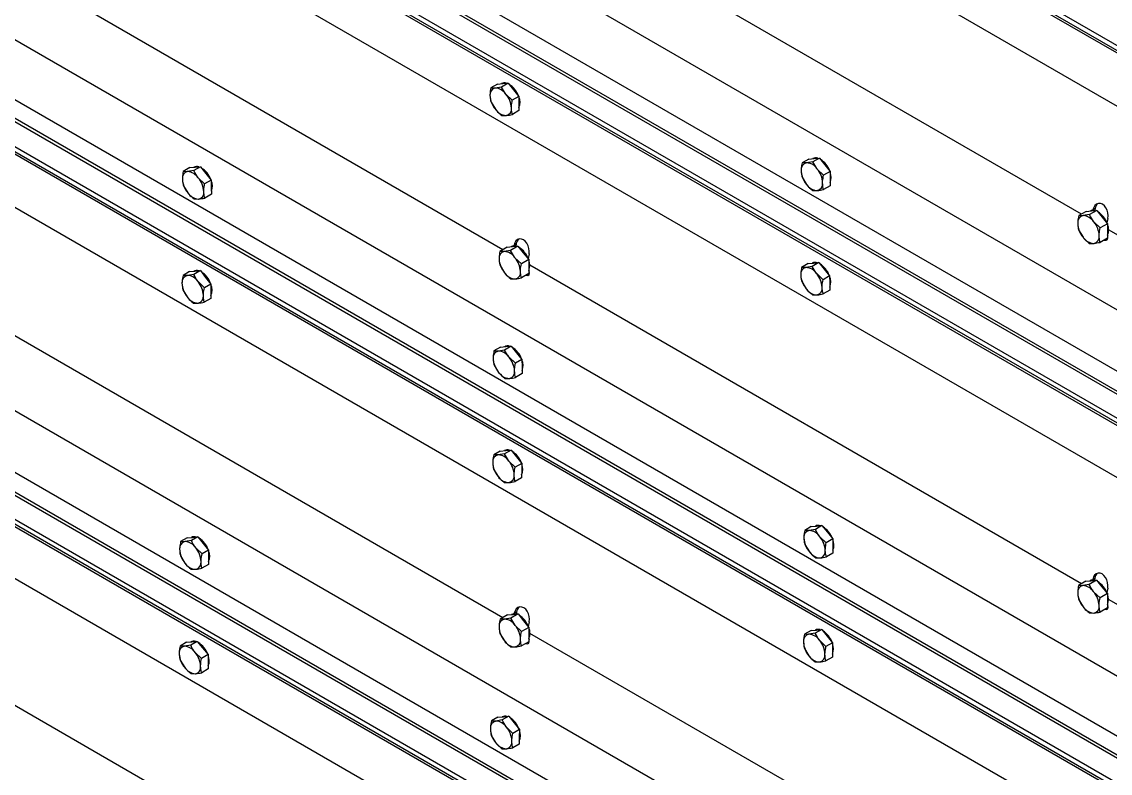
# Model space of a CAD drawing. Header units: millimetres. Extents: x -361 to 14022, y -1822 to 1455.
# Drawn here: x 3991.42 to 4013.87, y 885.72 to 901.22 of the extents above; entities that cross this region are included whole.
import ezdxf

# ---------------------------------------------------------------- set-up
doc = ezdxf.new("R2010")
doc.units = ezdxf.units.MM

msp = doc.modelspace()

# ---------------------------------------------------------------- linework, layer by layer
at = {"color": 7, "linetype": 'Continuous', "lineweight": 25}
for p, q in [((4037.697955, 886.894385), (3975.239249, 922.951028)), ((4037.697955, 886.944881), (3975.283441, 922.976013)), ((4037.697955, 887.047996), (3975.284352, 923.078602)), ((4037.697955, 885.796456), (3975.229543, 921.858703)), ((4037.697955, 881.599208), (3975.19244, 917.682874)), ((4037.697955, 880.332793), (3975.181245, 916.422921)), ((4037.697955, 879.857326), (3975.047014, 916.024944)), ((4037.697955, 879.922532), (3975.091041, 916.064734)), ((4037.697955, 879.211755), (3975.172353, 915.307016)), ((4037.697955, 879.364134), (3975.215331, 915.434585)), ((4037.697955, 879.263475), (3975.216543, 915.333226)), ((4037.697955, 878.139979), (3975.18526, 914.227789)), ((4037.697955, 874.042709), (3975.234603, 910.102034)), ((4037.697955, 872.80646), (3975.249491, 908.85719)), ((4037.697955, 872.354158), (3975.130388, 908.473646)), ((4037.697955, 872.418469), (3975.174702, 908.512375)), ((4037.697955, 871.686312), (3975.239249, 907.742955)), ((4037.697955, 871.736809), (3975.283441, 907.767941)), ((4037.697955, 871.839923), (3975.284352, 907.870529)), ((4037.697955, 870.588384), (3975.229543, 906.65063)), ((4013.270021, 897.249084), (4001.898668, 903.813626)), ((4001.339605, 896.516528), (3989.964946, 903.082979)), ((4037.697955, 866.391136), (3975.19244, 902.474801)), ((4037.697955, 865.12472), (3975.181245, 901.214849)), ((4037.697955, 864.649253), (3975.047014, 900.816871)), ((4037.697955, 864.714459), (3975.091041, 900.856661)), ((4037.697955, 864.003682), (3975.172353, 900.098943)), ((4037.697955, 864.156061), (3975.215331, 900.226512)), ((4037.697955, 864.055403), (3975.216543, 900.125154)), ((4001.228526, 899.931572), (4001.093596, 899.851541)), ((4001.312817, 899.870276), (4001.183472, 899.849204)), ((4001.228526, 899.931572), (4001.338137, 899.940939)), ((4001.313922, 899.939594), (4001.312497, 899.938748)), ((4001.447747, 899.950307), (4001.312817, 899.870276)), ((4001.338137, 899.940939), (4001.447747, 899.950307)), ((4001.447747, 899.950307), (4001.559108, 899.813376)), ((4001.559108, 899.813376), (4001.670468, 899.676445)), ((4001.535537, 899.596414), (4001.404443, 899.72164)), ((4001.670468, 899.676445), (4001.535537, 899.596414)), ((4001.670468, 899.676445), (4001.672218, 899.530147)), ((4001.097095, 899.558946), (4001.188721, 899.41031)), ((4001.673967, 899.383849), (4001.539037, 899.303818)), ((4001.672218, 899.530147), (4001.673967, 899.383849)), ((4001.319815, 899.285084), (4001.409692, 899.282746)), ((4037.697955, 862.931906), (3975.18526, 899.019716)), ((4007.648318, 898.384609), (4007.513382, 898.308319)), ((4007.735669, 898.328829), (4007.60479, 898.307416)), ((4007.648318, 898.384609), (4007.759461, 898.394864)), ((4007.736268, 898.393496), (4007.734636, 898.392573)), ((4007.870605, 898.405119), (4007.735669, 898.328829)), ((4007.759461, 898.394864), (4007.870605, 898.405119)), ((4007.870605, 898.405119), (4007.980432, 898.2673)), ((4007.980432, 898.2673), (4008.09026, 898.129481)), ((3994.885224, 898.208257), (3994.750293, 898.128227)), ((3994.969515, 898.146961), (3994.84017, 898.125889)), ((3994.885224, 898.208257), (3994.994835, 898.217625)), ((3994.97062, 898.216279), (3994.969194, 898.215433)), ((3995.104445, 898.226992), (3994.969515, 898.146961)), ((3994.994835, 898.217625), (3995.104445, 898.226992)), ((3995.104445, 898.226992), (3995.215805, 898.090061)), ((3995.215805, 898.090061), (3995.327166, 897.95313)), ((4007.955324, 898.053191), (4007.825761, 898.179852)), ((4008.09026, 898.129481), (4007.955324, 898.053191)), ((4008.09026, 898.129481), (4008.088944, 897.981408)), ((3994.753793, 897.835631), (3994.845419, 897.686995)), ((3995.192235, 897.873099), (3995.06114, 897.998325)), ((3995.327166, 897.95313), (3995.192235, 897.873099)), ((3995.327166, 897.95313), (3995.328915, 897.806832)), ((3995.328915, 897.806832), (3995.330665, 897.660534)), ((4007.510751, 898.012172), (4007.600843, 897.863195)), ((4008.087629, 897.833334), (4007.952692, 897.757044)), ((4008.088944, 897.981408), (4008.087629, 897.833334)), ((3995.330665, 897.660534), (3995.195734, 897.580503)), ((4007.730406, 897.736534), (4007.821814, 897.735631)), ((3994.976513, 897.561769), (3995.066389, 897.559431)), ((4013.554032, 897.365207), (4013.508282, 897.339341)), ((4013.554032, 897.365207), (4013.545438, 897.324674)), ((4013.36848, 897.304751), (4013.216972, 897.219091)), ((4013.439258, 897.239601), (4013.30838, 897.218188)), ((4013.36848, 897.304751), (4013.479623, 897.315005)), ((4013.590766, 897.32526), (4013.439258, 897.239601)), ((4013.45643, 897.313638), (4013.454797, 897.312715)), ((4013.479623, 897.315005), (4013.590766, 897.32526)), ((4013.505837, 897.327811), (4013.508282, 897.339341)), ((4013.590766, 897.32526), (4013.700594, 897.187442)), ((4013.700594, 897.187442), (4013.810421, 897.049623)), ((4013.817641, 897.160752), (4013.798455, 897.070266)), ((4013.21434, 896.922944), (4013.304433, 896.773967)), ((4013.658913, 896.963964), (4013.52935, 897.090624)), ((4013.810421, 897.049623), (4013.658913, 896.963964)), ((4013.809106, 896.901549), (4013.80779, 896.753476)), ((4013.810421, 897.049623), (4013.809106, 896.901549)), ((4025.202448, 890.360641), (4013.831095, 896.925183)), ((4013.80779, 896.753476), (4013.656282, 896.667817)), ((4013.810111, 896.818693), (4013.814451, 896.801693)), ((4001.431948, 896.571299), (4001.280446, 896.48144)), ((4001.499668, 896.500174), (4001.370323, 896.479102)), ((4001.431948, 896.571299), (4001.541559, 896.580666)), ((4001.651169, 896.590034), (4001.499668, 896.500174)), ((4001.517344, 896.579321), (4001.515919, 896.578475)), ((4001.541559, 896.580666), (4001.651169, 896.590034)), ((4001.568478, 896.594091), (4001.571096, 896.607543)), ((4001.616845, 896.634678), (4001.571096, 896.607543)), ((4001.616845, 896.634678), (4001.608224, 896.590395)), ((4001.651169, 896.590034), (4001.76253, 896.453103)), ((4001.76253, 896.453103), (4001.87389, 896.316172)), ((4013.433995, 896.647307), (4013.525403, 896.646404)), ((4001.722388, 896.226312), (4001.591293, 896.351538)), ((4001.87389, 896.316172), (4001.722388, 896.226312)), ((4001.880456, 896.428954), (4001.862506, 896.336751)), ((4001.87389, 896.316172), (4001.87564, 896.169874)), ((4007.636681, 896.232223), (4007.501751, 896.152192)), ((4007.636681, 896.232223), (4007.746292, 896.24159)), ((4007.722077, 896.240245), (4007.720652, 896.239399)), ((4007.855902, 896.250957), (4007.720972, 896.170926)), ((4007.746292, 896.24159), (4007.855902, 896.250957)), ((4007.855902, 896.250957), (4007.967263, 896.114026)), ((3994.880774, 896.063713), (3994.745838, 895.987423)), ((3994.968125, 896.007933), (3994.837246, 895.98652)), ((3994.880774, 896.063713), (3994.991918, 896.073968)), ((3994.968724, 896.072601), (3994.967092, 896.071678)), ((3995.103061, 896.084223), (3994.968125, 896.007933)), ((3994.991918, 896.073968), (3995.103061, 896.084223)), ((3995.103061, 896.084223), (3995.212888, 895.946405)), ((4001.283946, 896.188844), (4001.375572, 896.040208)), ((4001.877389, 896.023576), (4001.725887, 895.933716)), ((4001.87564, 896.169874), (4001.877389, 896.023576)), ((4001.879903, 896.091023), (4001.884698, 896.0742)), ((4013.272032, 889.628085), (4001.897373, 896.194536)), ((4007.720972, 896.170926), (4007.591627, 896.149854)), ((4007.943692, 895.897065), (4007.812598, 896.022291)), ((4007.967263, 896.114026), (4008.078623, 895.977096)), ((3995.18778, 895.732296), (3995.058217, 895.858957)), ((3995.322716, 895.808586), (3995.18778, 895.732296)), ((3995.212888, 895.946405), (3995.322716, 895.808586)), ((3995.322716, 895.808586), (3995.3214, 895.660512)), ((4001.506666, 895.914982), (4001.596542, 895.912644)), ((4007.50525, 895.859596), (4007.596876, 895.71096)), ((4008.078623, 895.977096), (4007.943692, 895.897065)), ((4008.078623, 895.977096), (4008.080373, 895.830798)), ((4008.080373, 895.830798), (4008.082122, 895.6845)), ((3994.743207, 895.691276), (3994.833299, 895.5423)), ((3995.3214, 895.660512), (3995.320085, 895.512439)), ((4007.727971, 895.585735), (4007.817847, 895.583397)), ((4008.082122, 895.6845), (4007.947192, 895.604469)), ((4001.337594, 888.929455), (3989.966241, 895.493997)), ((3994.962862, 895.415639), (3995.05427, 895.414736)), ((3995.320085, 895.512439), (3995.185149, 895.436149)), ((4001.293379, 894.508908), (4001.158449, 894.428877)), ((4001.37767, 894.447611), (4001.248325, 894.426539)), ((4001.293379, 894.508908), (4001.40299, 894.518275)), ((4001.378775, 894.51693), (4001.37735, 894.516084)), ((4001.5126, 894.527642), (4001.37767, 894.447611)), ((4001.40299, 894.518275), (4001.5126, 894.527642)), ((4001.5126, 894.527642), (4001.623961, 894.390711)), ((4001.60039, 894.17375), (4001.469296, 894.298976)), ((4001.735321, 894.253781), (4001.60039, 894.17375)), ((4001.623961, 894.390711), (4001.735321, 894.253781)), ((4001.735321, 894.253781), (4001.737071, 894.107483)), ((4001.161948, 894.136281), (4001.253574, 893.987645)), ((4001.737071, 894.107483), (4001.73882, 893.961185)), ((4001.384668, 893.86242), (4001.474545, 893.860082)), ((4001.73882, 893.961185), (4001.60389, 893.881154)), ((4001.28893, 892.364364), (4001.153993, 892.288074)), ((4001.37628, 892.308584), (4001.245401, 892.287171)), ((4001.28893, 892.364364), (4001.400073, 892.374619)), ((4001.37688, 892.373252), (4001.375247, 892.372328)), ((4001.511216, 892.384874), (4001.37628, 892.308584)), ((4001.400073, 892.374619), (4001.511216, 892.384874)), ((4001.511216, 892.384874), (4001.621044, 892.247055)), ((4001.621044, 892.247055), (4001.730871, 892.109237)), ((4001.151362, 891.991927), (4001.241454, 891.84295)), ((4001.595935, 892.032947), (4001.466372, 892.159607)), ((4001.730871, 892.109237), (4001.595935, 892.032947)), ((4001.729556, 891.961163), (4001.72824, 891.813089)), ((4001.730871, 892.109237), (4001.729556, 891.961163)), ((4001.72824, 891.813089), (4001.593304, 891.7368)), ((4001.371017, 891.71629), (4001.462425, 891.715387)), ((4007.701534, 890.809559), (4007.566604, 890.729528)), ((4007.785825, 890.748262), (4007.65648, 890.72719)), ((4007.701534, 890.809559), (4007.811145, 890.818926)), ((4007.786931, 890.81758), (4007.785505, 890.816735)), ((4007.920756, 890.828293), (4007.785825, 890.748262)), ((4007.811145, 890.818926), (4007.920756, 890.828293)), ((4007.920756, 890.828293), (4008.032116, 890.691362)), ((4008.032116, 890.691362), (4008.143476, 890.554431)), ((3994.832008, 890.575235), (3994.697072, 890.498945)), ((3994.919358, 890.519455), (3994.78848, 890.498042)), ((3994.832008, 890.575235), (3994.943151, 890.58549)), ((3994.919958, 890.584122), (3994.918325, 890.583199)), ((3995.054294, 890.595745), (3994.919358, 890.519455)), ((3994.943151, 890.58549), (3995.054294, 890.595745)), ((3995.054294, 890.595745), (3995.164122, 890.457926)), ((3995.164122, 890.457926), (3995.273949, 890.320107)), ((4007.570103, 890.436932), (4007.661729, 890.288296)), ((4008.008546, 890.4744), (4007.877451, 890.599626)), ((4008.143476, 890.554431), (4008.008546, 890.4744)), ((4008.143476, 890.554431), (4008.145226, 890.408133)), ((4008.145226, 890.408133), (4008.146975, 890.261835)), ((3994.69444, 890.202798), (3994.784533, 890.053821)), ((3995.139013, 890.243817), (3995.00945, 890.370478)), ((3995.273949, 890.320107), (3995.139013, 890.243817)), ((3995.272634, 890.172034), (3995.271318, 890.02396)), ((3995.273949, 890.320107), (3995.272634, 890.172034)), ((4007.792824, 890.16307), (4007.8827, 890.160732)), ((4008.146975, 890.261835), (4008.012045, 890.181805)), ((3995.271318, 890.02396), (3995.136382, 889.94767)), ((3994.914095, 889.92716), (3995.005503, 889.926257)), ((4013.500905, 889.705647), (4013.503523, 889.7191)), ((4013.549272, 889.746234), (4013.503523, 889.7191)), ((4013.549272, 889.746234), (4013.540651, 889.701951)), ((4013.364375, 889.682856), (4013.212873, 889.592996)), ((4013.432095, 889.61173), (4013.302749, 889.590658)), ((4013.364375, 889.682856), (4013.473986, 889.692223)), ((4013.583596, 889.70159), (4013.432095, 889.61173)), ((4013.449771, 889.690877), (4013.448346, 889.690032)), ((4013.473986, 889.692223), (4013.583596, 889.70159)), ((4013.583596, 889.70159), (4013.694957, 889.564659)), ((4013.694957, 889.564659), (4013.806317, 889.427728)), ((4013.812883, 889.54051), (4013.794933, 889.448307)), ((4013.216373, 889.3004), (4013.307998, 889.151764)), ((4013.654815, 889.337869), (4013.52372, 889.463095)), ((4013.806317, 889.427728), (4013.654815, 889.337869)), ((4013.806317, 889.427728), (4013.808067, 889.28143)), ((4013.808067, 889.28143), (4013.809816, 889.135132)), ((4025.204459, 882.739641), (4013.8298, 889.306092)), ((4001.621605, 889.045578), (4001.575855, 889.019712)), ((4001.621605, 889.045578), (4001.613011, 889.005045)), ((4013.809816, 889.135132), (4013.658314, 889.045273)), ((4013.812329, 889.20258), (4013.817125, 889.185757)), ((4001.436053, 888.985121), (4001.284545, 888.899462)), ((4001.506831, 888.919972), (4001.375953, 888.898559)), ((4001.436053, 888.985121), (4001.547196, 888.995376)), ((4001.658339, 889.005631), (4001.506831, 888.919972)), ((4001.524003, 888.994009), (4001.52237, 888.993086)), ((4001.547196, 888.995376), (4001.658339, 889.005631)), ((4001.57341, 889.008182), (4001.575855, 889.019712)), ((4001.658339, 889.005631), (4001.768167, 888.867813)), ((4001.768167, 888.867813), (4001.877994, 888.729994)), ((4001.885214, 888.841123), (4001.866028, 888.750637)), ((4013.439093, 889.026539), (4013.528969, 889.024201)), ((4001.281913, 888.603315), (4001.372006, 888.454338)), ((4001.726486, 888.644335), (4001.596923, 888.770995)), ((4001.877994, 888.729994), (4001.726486, 888.644335)), ((4001.877994, 888.729994), (4001.876679, 888.58192)), ((4013.270021, 882.041012), (4001.898668, 888.605554)), ((4007.697085, 888.665015), (4007.562149, 888.588725)), ((4007.784435, 888.609235), (4007.653557, 888.587822)), ((4007.697085, 888.665015), (4007.808228, 888.67527)), ((4007.785035, 888.673902), (4007.783402, 888.672979)), ((4007.919371, 888.685525), (4007.784435, 888.609235)), ((4007.808228, 888.67527), (4007.919371, 888.685525)), ((4007.919371, 888.685525), (4008.029199, 888.547706)), ((3994.820371, 888.422849), (3994.68544, 888.342818)), ((3994.820371, 888.422849), (3994.929981, 888.432216)), ((3994.905767, 888.430871), (3994.904341, 888.430025)), ((3995.039592, 888.441583), (3994.904661, 888.361552)), ((3994.929981, 888.432216), (3995.039592, 888.441583)), ((3995.039592, 888.441583), (3995.150952, 888.304652)), ((4001.875363, 888.433847), (4001.723855, 888.348187)), ((4001.876679, 888.58192), (4001.875363, 888.433847)), ((4001.877685, 888.499064), (4001.882024, 888.482063)), ((4008.00409, 888.333597), (4007.874527, 888.460258)), ((4008.139026, 888.409887), (4008.00409, 888.333597)), ((4008.029199, 888.547706), (4008.139026, 888.409887)), ((4008.139026, 888.409887), (4008.137711, 888.261814)), ((3994.904661, 888.361552), (3994.775316, 888.34048)), ((3995.127382, 888.087691), (3994.996287, 888.212916)), ((3995.262313, 888.167721), (3995.127382, 888.087691)), ((3995.150952, 888.304652), (3995.262313, 888.167721)), ((3995.262313, 888.167721), (3995.264062, 888.021423)), ((4001.501568, 888.327678), (4001.592976, 888.326775)), ((4007.559517, 888.292578), (4007.64961, 888.143601)), ((4008.137711, 888.261814), (4008.136395, 888.11374)), ((3994.68894, 888.050222), (3994.780565, 887.901586)), ((3995.264062, 888.021423), (3995.265812, 887.875126)), ((4007.779172, 888.01694), (4007.87058, 888.016037)), ((4008.136395, 888.11374), (4008.001459, 888.03745)), ((4001.339605, 881.308456), (3989.964946, 887.874907)), ((3994.91166, 887.77636), (3995.001536, 887.774023)), ((3995.265812, 887.875126), (3995.130881, 887.795095)), ((4001.240163, 886.875886), (4001.105227, 886.799596)), ((4001.327513, 886.820105), (4001.196635, 886.798693)), ((4001.240163, 886.875886), (4001.351306, 886.88614)), ((4001.328113, 886.884773), (4001.32648, 886.88385)), ((4001.462449, 886.896395), (4001.327513, 886.820105)), ((4001.351306, 886.88614), (4001.462449, 886.896395)), ((4001.462449, 886.896395), (4001.572277, 886.758577)), ((4001.547169, 886.544468), (4001.417606, 886.671129)), ((4001.682105, 886.620758), (4001.547169, 886.544468)), ((4001.572277, 886.758577), (4001.682105, 886.620758)), ((4001.682105, 886.620758), (4001.680789, 886.472684)), ((4001.102595, 886.503448), (4001.192688, 886.354472)), ((4001.680789, 886.472684), (4001.679473, 886.324611)), ((4001.322251, 886.227811), (4001.413659, 886.226908)), ((4001.679473, 886.324611), (4001.544537, 886.248321))]:
    msp.add_line(p, q, dxfattribs=at)
for centre, radius, start, end in [((4001.207524, 899.717336), 0.134043, 100.3370645, 190.2264623), ((4001.164509, 899.561187), 0.288641, 33.7722361, 86.2331404), ((4001.374075, 899.831207), 0.12396, 69.9370339, 119.0296317), ((4001.21292, 899.51748), 0.481209, 20.2238943, 58.0161973), ((4001.558516, 899.722191), 0.483755, 183.3955817, 220.1438852), ((4001.034647, 899.409758), 0.483755, 3.3955817, 40.1438852), ((4001.415851, 899.553125), 0.279172, 337.2142046, 24.156204), ((4001.428654, 899.570763), 0.288641, 213.7722361, 266.2331404), ((4001.385639, 899.414613), 0.134043, 280.3370645, 10.2264623), ((4007.63077, 898.169859), 0.139989, 100.6953232, 188.5331771), ((4007.589106, 898.025078), 0.282774, 33.1850043, 86.8203722), ((4007.795976, 898.281923), 0.126545, 71.510323, 118.153237), ((4007.640305, 897.981909), 0.46942, 19.5554709, 57.5471594), ((3994.864222, 897.994021), 0.134043, 100.3370645, 190.2264623), ((3994.821207, 897.837872), 0.288641, 33.7722361, 86.2331404), ((3995.030773, 898.107892), 0.12396, 69.9370339, 119.0296317), ((3994.869618, 897.794165), 0.481209, 20.2238943, 58.0161973), ((4007.968696, 898.166355), 0.476678, 182.0759805, 219.4930678), ((4007.457908, 897.876692), 0.476678, 2.0759805, 39.4930678), ((4007.828826, 898.00884), 0.283127, 336.3520258, 22.6298248), ((3995.215214, 897.998876), 0.483755, 183.3955817, 220.1438852), ((3994.691345, 897.686443), 0.483755, 3.3955817, 40.1438852), ((3995.072548, 897.82981), 0.279172, 337.2142046, 24.156204), ((4007.837498, 898.01797), 0.282774, 213.1850043, 266.8203722), ((4007.795834, 897.873188), 0.139989, 280.6953232, 8.5331771), ((3995.085352, 897.847448), 0.288641, 213.7722361, 266.2331404), ((3995.042337, 897.691298), 0.134043, 280.3370645, 10.2264623), ((4013.33436, 897.080632), 0.139989, 100.6953232, 188.5331771), ((4013.292695, 896.93585), 0.282774, 33.1850043, 86.8203722), ((4013.516137, 897.202065), 0.126545, 71.510323, 118.153237), ((4013.360467, 896.90205), 0.46942, 19.5554709, 57.5471594), ((4013.672285, 897.077127), 0.476678, 182.0759805, 219.4930678), ((4013.161498, 896.787465), 0.476678, 2.0759805, 39.4930678), ((4013.546253, 896.928556), 0.285816, 337.3946058, 22.4977682), ((4013.541088, 896.928742), 0.282774, 213.1850043, 266.8203722), ((4013.499423, 896.78396), 0.139989, 280.6953232, 8.5331771), ((4001.394375, 896.347235), 0.134043, 100.3370645, 190.2264623), ((4001.35136, 896.191085), 0.288641, 33.7722361, 86.2331404), ((4001.577498, 896.470934), 0.12396, 69.9370339, 119.0296317), ((4001.416343, 896.157207), 0.481209, 20.2238943, 58.0161973), ((4001.745367, 896.352089), 0.483755, 183.3955817, 220.1438852), ((4001.221498, 896.039657), 0.483755, 3.3955817, 40.1438852), ((4001.619273, 896.192852), 0.279172, 337.2142046, 24.156204), ((4007.782231, 896.131858), 0.12396, 69.9370339, 119.0296317), ((4007.621076, 895.818131), 0.481209, 20.2238943, 58.0161973), ((3995.028432, 895.961028), 0.126545, 71.510323, 118.153237), ((3994.872761, 895.661013), 0.46942, 19.5554709, 57.5471594), ((4001.615505, 896.200661), 0.288641, 213.7722361, 266.2331404), ((4001.57249, 896.044511), 0.134043, 280.3370645, 10.2264623), ((4007.615679, 896.017987), 0.134043, 100.3370645, 190.2264623), ((4007.572664, 895.861837), 0.288641, 33.7722361, 86.2331404), ((4007.442802, 895.710409), 0.483755, 3.3955817, 40.1438852), ((3994.863226, 895.848964), 0.139989, 100.6953232, 188.5331771), ((3995.201152, 895.84546), 0.476678, 182.0759805, 219.4930678), ((3994.821562, 895.704182), 0.282774, 33.1850043, 86.8203722), ((3994.690364, 895.555797), 0.476678, 2.0759805, 39.4930678), ((3995.061283, 895.687945), 0.283127, 336.3520258, 22.6298248), ((4007.966672, 896.022842), 0.483755, 183.3955817, 220.1438852), ((4007.824006, 895.853775), 0.279172, 337.2142046, 24.156204), ((3995.02829, 895.552293), 0.139989, 280.6953232, 8.5331771), ((4007.836809, 895.871414), 0.288641, 213.7722361, 266.2331404), ((4007.793794, 895.715264), 0.134043, 280.3370645, 10.2264623), ((3995.069955, 895.697074), 0.282774, 213.1850043, 266.8203722), ((4001.272377, 894.294672), 0.134043, 100.3370645, 190.2264623), ((4001.229362, 894.138522), 0.288641, 33.7722361, 86.2331404), ((4001.438929, 894.408543), 0.12396, 69.9370339, 119.0296317), ((4001.277774, 894.094816), 0.481209, 20.2238943, 58.0161973), ((4001.62337, 894.299527), 0.483755, 183.3955817, 220.1438852), ((4001.0995, 893.987094), 0.483755, 3.3955817, 40.1438852), ((4001.480704, 894.13046), 0.279172, 337.2142046, 24.156204), ((4001.493507, 894.148099), 0.288641, 213.7722361, 266.2331404), ((4001.450492, 893.991949), 0.134043, 280.3370645, 10.2264623), ((4001.271381, 892.149615), 0.139989, 100.6953232, 188.5331771), ((4001.229717, 892.004833), 0.282774, 33.1850043, 86.8203722), ((4001.436587, 892.261678), 0.126545, 71.510323, 118.153237), ((4001.280917, 891.961664), 0.46942, 19.5554709, 57.5471594), ((4001.609307, 892.14611), 0.476678, 182.0759805, 219.4930678), ((4001.098519, 891.856448), 0.476678, 2.0759805, 39.4930678), ((4001.469438, 891.988596), 0.283127, 336.3520258, 22.6298248), ((4001.47811, 891.997725), 0.282774, 213.1850043, 266.8203722), ((4001.436445, 891.852943), 0.139989, 280.6953232, 8.5331771), ((4007.680532, 890.595323), 0.134043, 100.3370645, 190.2264623), ((4007.637517, 890.439173), 0.288641, 33.7722361, 86.2331404), ((4007.847084, 890.709194), 0.12396, 69.9370339, 119.0296317), ((4007.685929, 890.395467), 0.481209, 20.2238943, 58.0161973), ((3994.81446, 890.360485), 0.139989, 100.6953232, 188.5331771), ((3994.772795, 890.215704), 0.282774, 33.1850043, 86.8203722), ((3994.979666, 890.472549), 0.126545, 71.510323, 118.153237), ((3994.823995, 890.172535), 0.46942, 19.5554709, 57.5471594), ((4008.031525, 890.600178), 0.483755, 183.3955817, 220.1438852), ((4007.507655, 890.287745), 0.483755, 3.3955817, 40.1438852), ((4007.888859, 890.431111), 0.279172, 337.2142046, 24.156204), ((3995.152386, 890.356981), 0.476678, 182.0759805, 219.4930678), ((3994.641598, 890.067318), 0.476678, 2.0759805, 39.4930678), ((3995.012516, 890.199466), 0.283127, 336.3520258, 22.6298248), ((4007.901663, 890.448749), 0.288641, 213.7722361, 266.2331404), ((4007.858647, 890.2926), 0.134043, 280.3370645, 10.2264623), ((3995.021188, 890.208596), 0.282774, 213.1850043, 266.8203722), ((3994.979523, 890.063814), 0.139989, 280.6953232, 8.5331771), ((4013.326802, 889.458791), 0.134043, 100.3370645, 190.2264623), ((4013.283787, 889.302641), 0.288641, 33.7722361, 86.2331404), ((4013.509925, 889.582491), 0.12396, 69.9370339, 119.0296317), ((4013.34877, 889.268764), 0.481209, 20.2238943, 58.0161973), ((4013.677794, 889.463646), 0.483755, 183.3955817, 220.1438852), ((4013.153925, 889.151213), 0.483755, 3.3955817, 40.1438852), ((4013.5517, 889.304408), 0.279172, 337.2142046, 24.156204), ((4013.547932, 889.312218), 0.288641, 213.7722361, 266.2331404), ((4013.504917, 889.156068), 0.134043, 280.3370645, 10.2264623), ((4001.401933, 888.761002), 0.139989, 100.6953232, 188.5331771), ((4001.360268, 888.616221), 0.282774, 33.1850043, 86.8203722), ((4001.58371, 888.882436), 0.126545, 71.510323, 118.153237), ((4001.42804, 888.582421), 0.46942, 19.5554709, 57.5471594), ((4001.739859, 888.757498), 0.476678, 182.0759805, 219.4930678), ((4001.229071, 888.467835), 0.476678, 2.0759805, 39.4930678), ((4001.613826, 888.608927), 0.285816, 337.3946058, 22.4977682), ((4007.844742, 888.562329), 0.126545, 71.510323, 118.153237), ((4007.689072, 888.262315), 0.46942, 19.5554709, 57.5471594), ((3994.96592, 888.322484), 0.12396, 69.9370339, 119.0296317), ((3994.804765, 888.008757), 0.481209, 20.2238943, 58.0161973), ((4001.608661, 888.609113), 0.282774, 213.1850043, 266.8203722), ((4001.566996, 888.464331), 0.139989, 280.6953232, 8.5331771), ((4007.679537, 888.450265), 0.139989, 100.6953232, 188.5331771), ((4008.017462, 888.446761), 0.476678, 182.0759805, 219.4930678), ((4007.637872, 888.305484), 0.282774, 33.1850043, 86.8203722), ((4007.506675, 888.157098), 0.476678, 2.0759805, 39.4930678), ((4007.877593, 888.289246), 0.283127, 336.3520258, 22.6298248), ((3994.799369, 888.208613), 0.134043, 100.3370645, 190.2264623), ((3995.150361, 888.213468), 0.483755, 183.3955817, 220.1438852), ((3994.756354, 888.052463), 0.288641, 33.7722361, 86.2331404), ((3994.626492, 887.901035), 0.483755, 3.3955817, 40.1438852), ((3995.007695, 888.044401), 0.279172, 337.2142046, 24.156204), ((4007.886265, 888.298376), 0.282774, 213.1850043, 266.8203722), ((4007.8446, 888.153594), 0.139989, 280.6953232, 8.5331771), ((3994.977484, 887.90589), 0.134043, 280.3370645, 10.2264623), ((3995.020499, 888.06204), 0.288641, 213.7722361, 266.2331404), ((4001.222615, 886.661136), 0.139989, 100.6953232, 188.5331771), ((4001.18095, 886.516354), 0.282774, 33.1850043, 86.8203722), ((4001.387821, 886.7732), 0.126545, 71.510323, 118.153237), ((4001.23215, 886.473185), 0.46942, 19.5554709, 57.5471594), ((4001.560541, 886.657632), 0.476678, 182.0759805, 219.4930678), ((4001.049753, 886.367969), 0.476678, 2.0759805, 39.4930678), ((4001.420671, 886.500117), 0.283127, 336.3520258, 22.6298248), ((4001.429343, 886.509246), 0.282774, 213.1850043, 266.8203722), ((4001.387679, 886.364465), 0.139989, 280.6953232, 8.5331771)]:
    msp.add_arc(centre, radius, start, end, dxfattribs=at)
for centre, major_axis, ratio, start_param, end_param in [((4013.662962, 897.250046), (-0.045582, 0.219415), 0.701630723, 4.153173117, 7.294765771), ((4013.708712, 897.275913), (-0.045582, 0.219415), 0.701630723, 0.384759566, 1.011580464), ((4001.725776, 896.518248), (-0.051828, 0.217876), 0.692818262, 4.132742217, 7.274334871), ((4001.771525, 896.545383), (-0.051828, 0.217876), 0.692818262, 0.380647994, 0.991149564), ((4013.659771, 896.890987), (-0.143133, 0.16959), 0.418043607, 2.568485088, 3.853595792), ((4013.705522, 896.916853), (-0.143133, 0.16959), 0.418043607, 2.568485088, 2.779931583), ((4001.730019, 896.163495), (-0.146068, 0.166997), 0.401133331, 2.602360174, 3.846083137), ((4001.775767, 896.190629), (-0.146068, 0.166997), 0.401133331, 2.602360174, 2.768292799), ((4013.658203, 889.629805), (-0.051828, 0.217876), 0.692818262, 4.132742217, 7.274334871), ((4013.703952, 889.65694), (-0.051828, 0.217876), 0.692818262, 0.380647993, 0.991149564), ((4001.730535, 888.930417), (-0.045582, 0.219415), 0.701630723, 4.153173117, 7.294765771), ((4001.776285, 888.956284), (-0.045582, 0.219415), 0.701630723, 0.384759566, 1.011580464), ((4013.662446, 889.275051), (-0.146068, 0.166997), 0.401133331, 2.602360174, 3.846083137), ((4013.708194, 889.302186), (-0.146068, 0.166997), 0.401133331, 2.602360174, 2.768289442), ((4001.727344, 888.571358), (-0.143133, 0.16959), 0.418043607, 2.568485088, 3.853595792), ((4001.773095, 888.597224), (-0.143133, 0.16959), 0.418043607, 2.568485088, 2.779905638)]:
    msp.add_ellipse(centre, major_axis=major_axis, ratio=ratio, start_param=start_param, end_param=end_param, dxfattribs=at)
for points, knots in [([(4001.093596, 899.851541), (4001.085968, 899.809689), (4001.076039, 899.755205), (4001.075691, 899.705145), (4001.075611, 899.693538)], [0, 0, 0, 0, 0.768150727, 1, 1, 1, 1]), ([(4001.183472, 899.849204), (4001.180893, 899.848993), (4001.14416, 899.845997), (4001.117958, 899.84887), (4001.093596, 899.851541)], [0, 0, 0, 0, 0.070200577, 1, 1, 1, 1]), ([(4001.404443, 899.72164), (4001.401822, 899.724898), (4001.364498, 899.771304), (4001.337717, 899.82259), (4001.312817, 899.870276)], [0, 0, 0, 0, 0.070200577, 1, 1, 1, 1]), ([(4001.075611, 899.693538), (4001.078564, 899.655933), (4001.082308, 899.608272), (4001.094518, 899.56754), (4001.097095, 899.558946)], [0, 0, 0, 0, 0.788999238, 1, 1, 1, 1]), ([(4001.517552, 899.438411), (4001.517633, 899.450017), (4001.51798, 899.500078), (4001.52791, 899.554562), (4001.535537, 899.596414)], [0, 0, 0, 0, 0.231849273, 1, 1, 1, 1]), ([(4001.188721, 899.41031), (4001.19138, 899.407075), (4001.229266, 899.361002), (4001.276188, 899.321662), (4001.319815, 899.285084)], [0, 0, 0, 0, 0.070200577, 1, 1, 1, 1]), ([(4001.539037, 899.303818), (4001.53646, 899.312412), (4001.52425, 899.353144), (4001.520506, 899.400806), (4001.517552, 899.438411)], [0, 0, 0, 0, 0.211000762, 1, 1, 1, 1]), ([(4001.409692, 899.282746), (4001.41231, 899.28298), (4001.449605, 899.286309), (4001.495947, 899.295382), (4001.539037, 899.303818)], [0, 0, 0, 0, 0.070200577, 1, 1, 1, 1]), ([(4007.513382, 898.308319), (4007.504978, 898.266241), (4007.494037, 898.211462), (4007.492652, 898.160827), (4007.492331, 898.149087)], [0, 0, 0, 0, 0.768150727, 1, 1, 1, 1]), ([(4007.60479, 898.307416), (4007.602175, 898.307184), (4007.564924, 898.30388), (4007.538216, 898.30618), (4007.513382, 898.308319)], [0, 0, 0, 0, 0.0702005767, 1, 1, 1, 1]), ([(4007.825761, 898.179852), (4007.823177, 898.18313), (4007.78637, 898.229829), (4007.760097, 898.28113), (4007.735669, 898.328829)], [0, 0, 0, 0, 0.070200577, 1, 1, 1, 1]), ([(3994.750293, 898.128227), (3994.742666, 898.086374), (3994.732737, 898.03189), (3994.732389, 897.98183), (3994.732309, 897.970224)], [0, 0, 0, 0, 0.7681507272, 1, 1, 1, 1]), ([(3994.84017, 898.125889), (3994.837591, 898.125678), (3994.800857, 898.122682), (3994.774656, 898.125555), (3994.750293, 898.128227)], [0, 0, 0, 0, 0.0702005767, 1, 1, 1, 1]), ([(3995.06114, 897.998325), (3995.05852, 898.001583), (3995.021196, 898.047989), (3994.994415, 898.099275), (3994.969515, 898.146961)], [0, 0, 0, 0, 0.070200577, 1, 1, 1, 1]), ([(4007.492331, 898.149087), (4007.494466, 898.110939), (4007.497172, 898.062589), (4007.508385, 898.020956), (4007.510751, 898.012172)], [0, 0, 0, 0, 0.788999238, 1, 1, 1, 1]), ([(4007.934273, 897.89396), (4007.934594, 897.9057), (4007.935979, 897.956335), (4007.946919, 898.011113), (4007.955324, 898.053191)], [0, 0, 0, 0, 0.2318492728, 1, 1, 1, 1]), ([(3994.732309, 897.970224), (3994.735262, 897.932618), (3994.739006, 897.884957), (3994.751216, 897.844225), (3994.753793, 897.835631)], [0, 0, 0, 0, 0.788999238, 1, 1, 1, 1]), ([(3995.17425, 897.715096), (3995.174331, 897.726702), (3995.174678, 897.776763), (3995.184608, 897.831247), (3995.192235, 897.873099)], [0, 0, 0, 0, 0.231849273, 1, 1, 1, 1]), ([(4007.600843, 897.863195), (4007.603466, 897.859939), (4007.640835, 897.813558), (4007.687249, 897.773645), (4007.730406, 897.736534)], [0, 0, 0, 0, 0.070200577, 1, 1, 1, 1]), ([(4007.952692, 897.757044), (4007.950327, 897.765829), (4007.939114, 897.807461), (4007.936408, 897.855812), (4007.934273, 897.89396)], [0, 0, 0, 0, 0.211000762, 1, 1, 1, 1]), ([(3994.845419, 897.686995), (3994.848078, 897.68376), (3994.885964, 897.637687), (3994.932886, 897.598347), (3994.976513, 897.561769)], [0, 0, 0, 0, 0.0702005767, 1, 1, 1, 1]), ([(3995.066389, 897.559431), (3995.069008, 897.559665), (3995.106303, 897.562994), (3995.152645, 897.572067), (3995.195734, 897.580503)], [0, 0, 0, 0, 0.070200577, 1, 1, 1, 1]), ([(3995.195734, 897.580503), (3995.193158, 897.589097), (3995.180948, 897.629829), (3995.177204, 897.677491), (3995.17425, 897.715096)], [0, 0, 0, 0, 0.211000762, 1, 1, 1, 1]), ([(4007.821814, 897.735631), (4007.824468, 897.735886), (4007.862281, 897.739507), (4007.909131, 897.748595), (4007.952692, 897.757044)], [0, 0, 0, 0, 0.070200577, 1, 1, 1, 1]), ([(4013.216972, 897.219091), (4013.208567, 897.177013), (4013.197626, 897.122234), (4013.196242, 897.071599), (4013.195921, 897.05986)], [0, 0, 0, 0, 0.768150728, 1, 1, 1, 1]), ([(4013.30838, 897.218188), (4013.305765, 897.217956), (4013.268514, 897.214652), (4013.241805, 897.216952), (4013.216972, 897.219091)], [0, 0, 0, 0, 0.070200577, 1, 1, 1, 1]), ([(4013.52935, 897.090624), (4013.526767, 897.093903), (4013.48996, 897.140601), (4013.463687, 897.191902), (4013.439258, 897.239601)], [0, 0, 0, 0, 0.070200577, 1, 1, 1, 1]), ([(4013.195921, 897.05986), (4013.198056, 897.021711), (4013.200762, 896.973361), (4013.211974, 896.931729), (4013.21434, 896.922944)], [0, 0, 0, 0, 0.788999238, 1, 1, 1, 1]), ([(4013.637862, 896.804732), (4013.638183, 896.816472), (4013.639568, 896.867107), (4013.650509, 896.921885), (4013.658913, 896.963964)], [0, 0, 0, 0, 0.231849273, 1, 1, 1, 1]), ([(4013.304433, 896.773967), (4013.307056, 896.770712), (4013.344424, 896.724331), (4013.390839, 896.684418), (4013.433995, 896.647307)], [0, 0, 0, 0, 0.070200577, 1, 1, 1, 1]), ([(4013.656282, 896.667817), (4013.653916, 896.676601), (4013.642703, 896.718234), (4013.639997, 896.766584), (4013.637862, 896.804732)], [0, 0, 0, 0, 0.211000762, 1, 1, 1, 1]), ([(4001.280446, 896.48144), (4001.272819, 896.439587), (4001.26289, 896.385103), (4001.262542, 896.335043), (4001.262462, 896.323437)], [0, 0, 0, 0, 0.768150728, 1, 1, 1, 1]), ([(4001.370323, 896.479102), (4001.367744, 896.478891), (4001.33101, 896.475895), (4001.304809, 896.478768), (4001.280446, 896.48144)], [0, 0, 0, 0, 0.0702005767, 1, 1, 1, 1]), ([(4001.591293, 896.351538), (4001.588673, 896.354796), (4001.551349, 896.401202), (4001.524568, 896.452488), (4001.499668, 896.500174)], [0, 0, 0, 0, 0.070200577, 1, 1, 1, 1]), ([(4013.525403, 896.646404), (4013.528058, 896.646658), (4013.56587, 896.65028), (4013.612721, 896.659367), (4013.656282, 896.667817)], [0, 0, 0, 0, 0.070200577, 1, 1, 1, 1]), ([(4001.262462, 896.323437), (4001.265415, 896.285832), (4001.269159, 896.23817), (4001.281369, 896.197438), (4001.283946, 896.188844)], [0, 0, 0, 0, 0.788999238, 1, 1, 1, 1]), ([(4001.704403, 896.068309), (4001.704484, 896.079916), (4001.704831, 896.129976), (4001.714761, 896.18446), (4001.722388, 896.226312)], [0, 0, 0, 0, 0.231849273, 1, 1, 1, 1]), ([(3995.058217, 895.858957), (3995.055633, 895.862235), (3995.018827, 895.908934), (3994.992553, 895.960234), (3994.968125, 896.007933)], [0, 0, 0, 0, 0.070200577, 1, 1, 1, 1]), ([(4001.375572, 896.040208), (4001.378231, 896.036973), (4001.416117, 895.9909), (4001.463039, 895.95156), (4001.506666, 895.914982)], [0, 0, 0, 0, 0.070200577, 1, 1, 1, 1]), ([(4001.725887, 895.933716), (4001.723311, 895.942311), (4001.711101, 895.983042), (4001.707357, 896.030704), (4001.704403, 896.068309)], [0, 0, 0, 0, 0.211000762, 1, 1, 1, 1]), ([(4007.501751, 896.152192), (4007.494123, 896.11034), (4007.484194, 896.055856), (4007.483846, 896.005796), (4007.483766, 895.994189)], [0, 0, 0, 0, 0.768150727, 1, 1, 1, 1]), ([(4007.591627, 896.149854), (4007.589048, 896.149644), (4007.552315, 896.146647), (4007.526113, 896.149521), (4007.501751, 896.152192)], [0, 0, 0, 0, 0.070200577, 1, 1, 1, 1]), ([(4007.812598, 896.022291), (4007.809978, 896.025548), (4007.772653, 896.071955), (4007.745873, 896.123241), (4007.720972, 896.170926)], [0, 0, 0, 0, 0.070200577, 1, 1, 1, 1]), ([(3994.745838, 895.987423), (3994.737434, 895.945345), (3994.726493, 895.890567), (3994.725108, 895.839932), (3994.724787, 895.828192)], [0, 0, 0, 0, 0.768150727, 1, 1, 1, 1]), ([(3994.724787, 895.828192), (3994.726922, 895.790044), (3994.729628, 895.741693), (3994.740841, 895.700061), (3994.743207, 895.691276)], [0, 0, 0, 0, 0.7889992378, 1, 1, 1, 1]), ([(3994.837246, 895.98652), (3994.834631, 895.986289), (3994.79738, 895.982984), (3994.770672, 895.985285), (3994.745838, 895.987423)], [0, 0, 0, 0, 0.070200577, 1, 1, 1, 1]), ([(4001.596542, 895.912644), (4001.599161, 895.912878), (4001.636456, 895.916207), (4001.682798, 895.92528), (4001.725887, 895.933716)], [0, 0, 0, 0, 0.070200577, 1, 1, 1, 1]), ([(4007.483766, 895.994189), (4007.48672, 895.956584), (4007.490463, 895.908922), (4007.502674, 895.868191), (4007.50525, 895.859596)], [0, 0, 0, 0, 0.788999238, 1, 1, 1, 1]), ([(4007.925708, 895.739062), (4007.925788, 895.750668), (4007.926136, 895.800728), (4007.936065, 895.855213), (4007.943692, 895.897065)], [0, 0, 0, 0, 0.231849273, 1, 1, 1, 1]), ([(3995.166729, 895.573064), (3995.16705, 895.584804), (3995.168435, 895.635439), (3995.179376, 895.690218), (3995.18778, 895.732296)], [0, 0, 0, 0, 0.231849273, 1, 1, 1, 1]), ([(3995.185149, 895.436149), (3995.182783, 895.444933), (3995.17157, 895.486566), (3995.168864, 895.534916), (3995.166729, 895.573064)], [0, 0, 0, 0, 0.211000762, 1, 1, 1, 1]), ([(4007.596876, 895.71096), (4007.599535, 895.707726), (4007.637421, 895.661653), (4007.684343, 895.622313), (4007.727971, 895.585735)], [0, 0, 0, 0, 0.070200577, 1, 1, 1, 1]), ([(4007.817847, 895.583397), (4007.820465, 895.58363), (4007.85776, 895.58696), (4007.904102, 895.596033), (4007.947192, 895.604469)], [0, 0, 0, 0, 0.070200577, 1, 1, 1, 1]), ([(4007.947192, 895.604469), (4007.944615, 895.613063), (4007.932405, 895.653795), (4007.928661, 895.701457), (4007.925708, 895.739062)], [0, 0, 0, 0, 0.211000762, 1, 1, 1, 1]), ([(3994.833299, 895.5423), (3994.835922, 895.539044), (3994.873291, 895.492663), (3994.919706, 895.45275), (3994.962862, 895.415639)], [0, 0, 0, 0, 0.070200577, 1, 1, 1, 1]), ([(3995.05427, 895.414736), (3995.056925, 895.41499), (3995.094737, 895.418612), (3995.141587, 895.427699), (3995.185149, 895.436149)], [0, 0, 0, 0, 0.070200577, 1, 1, 1, 1]), ([(4001.158449, 894.428877), (4001.150821, 894.387025), (4001.140892, 894.332541), (4001.140544, 894.282481), (4001.140464, 894.270874)], [0, 0, 0, 0, 0.7681507272, 1, 1, 1, 1]), ([(4001.248325, 894.426539), (4001.245746, 894.426329), (4001.209013, 894.423332), (4001.182811, 894.426206), (4001.158449, 894.428877)], [0, 0, 0, 0, 0.0702005767, 1, 1, 1, 1]), ([(4001.469296, 894.298976), (4001.466675, 894.302233), (4001.429351, 894.34864), (4001.40257, 894.399926), (4001.37767, 894.447611)], [0, 0, 0, 0, 0.070200577, 1, 1, 1, 1]), ([(4001.140464, 894.270874), (4001.143418, 894.233269), (4001.147161, 894.185607), (4001.159372, 894.144876), (4001.161948, 894.136281)], [0, 0, 0, 0, 0.788999238, 1, 1, 1, 1]), ([(4001.253574, 893.987645), (4001.256233, 893.984411), (4001.294119, 893.938338), (4001.341041, 893.898998), (4001.384668, 893.86242)], [0, 0, 0, 0, 0.0702005767, 1, 1, 1, 1]), ([(4001.582406, 894.015747), (4001.582486, 894.027353), (4001.582834, 894.077413), (4001.592763, 894.131898), (4001.60039, 894.17375)], [0, 0, 0, 0, 0.231849273, 1, 1, 1, 1]), ([(4001.60389, 893.881154), (4001.601313, 893.889748), (4001.589103, 893.93048), (4001.585359, 893.978142), (4001.582406, 894.015747)], [0, 0, 0, 0, 0.211000762, 1, 1, 1, 1]), ([(4001.474545, 893.860082), (4001.477163, 893.860315), (4001.514458, 893.863645), (4001.5608, 893.872718), (4001.60389, 893.881154)], [0, 0, 0, 0, 0.070200577, 1, 1, 1, 1]), ([(4001.153993, 892.288074), (4001.145589, 892.245996), (4001.134648, 892.191217), (4001.133263, 892.140582), (4001.132942, 892.128843)], [0, 0, 0, 0, 0.768150727, 1, 1, 1, 1]), ([(4001.245401, 892.287171), (4001.242786, 892.286939), (4001.205535, 892.283635), (4001.178827, 892.285935), (4001.153993, 892.288074)], [0, 0, 0, 0, 0.070200577, 1, 1, 1, 1]), ([(4001.466372, 892.159607), (4001.463788, 892.162886), (4001.426982, 892.209584), (4001.400709, 892.260885), (4001.37628, 892.308584)], [0, 0, 0, 0, 0.070200577, 1, 1, 1, 1]), ([(4001.132942, 892.128843), (4001.135077, 892.090694), (4001.137783, 892.042344), (4001.148996, 892.000712), (4001.151362, 891.991927)], [0, 0, 0, 0, 0.7889992378, 1, 1, 1, 1]), ([(4001.574884, 891.873715), (4001.575205, 891.885455), (4001.57659, 891.93609), (4001.587531, 891.990868), (4001.595935, 892.032947)], [0, 0, 0, 0, 0.231849273, 1, 1, 1, 1]), ([(4001.241454, 891.84295), (4001.244078, 891.839695), (4001.281446, 891.793314), (4001.327861, 891.753401), (4001.371017, 891.71629)], [0, 0, 0, 0, 0.070200577, 1, 1, 1, 1]), ([(4001.462425, 891.715387), (4001.46508, 891.715641), (4001.502892, 891.719263), (4001.549743, 891.72835), (4001.593304, 891.7368)], [0, 0, 0, 0, 0.070200577, 1, 1, 1, 1]), ([(4001.593304, 891.7368), (4001.590938, 891.745584), (4001.579725, 891.787217), (4001.577019, 891.835567), (4001.574884, 891.873715)], [0, 0, 0, 0, 0.211000762, 1, 1, 1, 1]), ([(4007.566604, 890.729528), (4007.558976, 890.687676), (4007.549047, 890.633192), (4007.5487, 890.583131), (4007.548619, 890.571525)], [0, 0, 0, 0, 0.7681507272, 1, 1, 1, 1]), ([(4007.65648, 890.72719), (4007.653901, 890.72698), (4007.617168, 890.723983), (4007.590966, 890.726856), (4007.566604, 890.729528)], [0, 0, 0, 0, 0.0702005767, 1, 1, 1, 1]), ([(4007.877451, 890.599626), (4007.874831, 890.602884), (4007.837506, 890.649291), (4007.810726, 890.700577), (4007.785825, 890.748262)], [0, 0, 0, 0, 0.070200577, 1, 1, 1, 1]), ([(3994.697072, 890.498945), (3994.688667, 890.456867), (3994.677726, 890.402088), (3994.676342, 890.351453), (3994.676021, 890.339713)], [0, 0, 0, 0, 0.768150727, 1, 1, 1, 1]), ([(3994.78848, 890.498042), (3994.785865, 890.49781), (3994.748614, 890.494506), (3994.721905, 890.496806), (3994.697072, 890.498945)], [0, 0, 0, 0, 0.070200577, 1, 1, 1, 1]), ([(3995.00945, 890.370478), (3995.006867, 890.373756), (3994.97006, 890.420455), (3994.943787, 890.471755), (3994.919358, 890.519455)], [0, 0, 0, 0, 0.070200577, 1, 1, 1, 1]), ([(4007.548619, 890.571525), (4007.551573, 890.53392), (4007.555316, 890.486258), (4007.567527, 890.445526), (4007.570103, 890.436932)], [0, 0, 0, 0, 0.788999238, 1, 1, 1, 1]), ([(4007.990561, 890.316397), (4007.990641, 890.328004), (4007.990989, 890.378064), (4008.000918, 890.432548), (4008.008546, 890.4744)], [0, 0, 0, 0, 0.231849273, 1, 1, 1, 1]), ([(3994.676021, 890.339713), (3994.678156, 890.301565), (3994.680862, 890.253215), (3994.692074, 890.211582), (3994.69444, 890.202798)], [0, 0, 0, 0, 0.788999238, 1, 1, 1, 1]), ([(3995.117962, 890.084586), (3995.118283, 890.096325), (3995.119668, 890.14696), (3995.130609, 890.201739), (3995.139013, 890.243817)], [0, 0, 0, 0, 0.2318492728, 1, 1, 1, 1]), ([(4007.661729, 890.288296), (4007.664389, 890.285062), (4007.702274, 890.238988), (4007.749196, 890.199649), (4007.792824, 890.16307)], [0, 0, 0, 0, 0.0702005767, 1, 1, 1, 1]), ([(4007.8827, 890.160732), (4007.885318, 890.160966), (4007.922613, 890.164296), (4007.968956, 890.173369), (4008.012045, 890.181805)], [0, 0, 0, 0, 0.070200577, 1, 1, 1, 1]), ([(4008.012045, 890.181805), (4008.009469, 890.190399), (4007.997258, 890.231131), (4007.993515, 890.278792), (4007.990561, 890.316397)], [0, 0, 0, 0, 0.211000762, 1, 1, 1, 1]), ([(3994.784533, 890.053821), (3994.787156, 890.050565), (3994.824524, 890.004184), (3994.870939, 889.964271), (3994.914095, 889.92716)], [0, 0, 0, 0, 0.070200577, 1, 1, 1, 1]), ([(3995.005503, 889.926257), (3995.008158, 889.926512), (3995.045971, 889.930133), (3995.092821, 889.939221), (3995.136382, 889.94767)], [0, 0, 0, 0, 0.070200577, 1, 1, 1, 1]), ([(3995.136382, 889.94767), (3995.134016, 889.956455), (3995.122803, 889.998087), (3995.120097, 890.046437), (3995.117962, 890.084586)], [0, 0, 0, 0, 0.211000762, 1, 1, 1, 1]), ([(4013.212873, 889.592996), (4013.205246, 889.551144), (4013.195317, 889.49666), (4013.194969, 889.4466), (4013.194889, 889.434993)], [0, 0, 0, 0, 0.768150728, 1, 1, 1, 1]), ([(4013.302749, 889.590658), (4013.300171, 889.590448), (4013.263437, 889.587451), (4013.237236, 889.590325), (4013.212873, 889.592996)], [0, 0, 0, 0, 0.0702005767, 1, 1, 1, 1]), ([(4013.52372, 889.463095), (4013.5211, 889.466352), (4013.483776, 889.512759), (4013.456995, 889.564045), (4013.432095, 889.61173)], [0, 0, 0, 0, 0.070200577, 1, 1, 1, 1]), ([(4013.194889, 889.434993), (4013.197842, 889.397388), (4013.201586, 889.349726), (4013.213796, 889.308995), (4013.216373, 889.3004)], [0, 0, 0, 0, 0.788999238, 1, 1, 1, 1]), ([(4013.63683, 889.179866), (4013.636911, 889.191472), (4013.637258, 889.241532), (4013.647188, 889.296017), (4013.654815, 889.337869)], [0, 0, 0, 0, 0.231849273, 1, 1, 1, 1]), ([(4013.307998, 889.151764), (4013.310658, 889.14853), (4013.348544, 889.102457), (4013.395466, 889.063117), (4013.439093, 889.026539)], [0, 0, 0, 0, 0.070200577, 1, 1, 1, 1]), ([(4013.528969, 889.024201), (4013.531587, 889.024434), (4013.568883, 889.027764), (4013.615225, 889.036837), (4013.658314, 889.045273)], [0, 0, 0, 0, 0.070200577, 1, 1, 1, 1]), ([(4013.658314, 889.045273), (4013.655738, 889.053867), (4013.643528, 889.094599), (4013.639784, 889.142261), (4013.63683, 889.179866)], [0, 0, 0, 0, 0.211000762, 1, 1, 1, 1]), ([(4001.284545, 888.899462), (4001.27614, 888.857384), (4001.265199, 888.802605), (4001.263815, 888.75197), (4001.263494, 888.740231)], [0, 0, 0, 0, 0.768150728, 1, 1, 1, 1]), ([(4001.375953, 888.898559), (4001.373338, 888.898327), (4001.336087, 888.895023), (4001.309378, 888.897323), (4001.284545, 888.899462)], [0, 0, 0, 0, 0.070200577, 1, 1, 1, 1]), ([(4001.596923, 888.770995), (4001.59434, 888.774274), (4001.557533, 888.820972), (4001.53126, 888.872273), (4001.506831, 888.919972)], [0, 0, 0, 0, 0.0702005767, 1, 1, 1, 1]), ([(4001.263494, 888.740231), (4001.265629, 888.702082), (4001.268335, 888.653732), (4001.279547, 888.612099), (4001.281913, 888.603315)], [0, 0, 0, 0, 0.788999238, 1, 1, 1, 1]), ([(4001.705435, 888.485103), (4001.705756, 888.496843), (4001.707141, 888.547478), (4001.718082, 888.602256), (4001.726486, 888.644335)], [0, 0, 0, 0, 0.231849273, 1, 1, 1, 1]), ([(4007.874527, 888.460258), (4007.871944, 888.463536), (4007.835137, 888.510235), (4007.808864, 888.561536), (4007.784435, 888.609235)], [0, 0, 0, 0, 0.070200577, 1, 1, 1, 1]), ([(4001.372006, 888.454338), (4001.374629, 888.451082), (4001.411997, 888.404701), (4001.458412, 888.364788), (4001.501568, 888.327678)], [0, 0, 0, 0, 0.070200577, 1, 1, 1, 1]), ([(4001.723855, 888.348187), (4001.721489, 888.356972), (4001.710276, 888.398604), (4001.70757, 888.446955), (4001.705435, 888.485103)], [0, 0, 0, 0, 0.211000762, 1, 1, 1, 1]), ([(4007.562149, 888.588725), (4007.553744, 888.546647), (4007.542803, 888.491868), (4007.541419, 888.441233), (4007.541098, 888.429493)], [0, 0, 0, 0, 0.768150727, 1, 1, 1, 1]), ([(4007.541098, 888.429493), (4007.543233, 888.391345), (4007.545939, 888.342995), (4007.557151, 888.301362), (4007.559517, 888.292578)], [0, 0, 0, 0, 0.7889992378, 1, 1, 1, 1]), ([(4007.653557, 888.587822), (4007.650942, 888.58759), (4007.613691, 888.584286), (4007.586982, 888.586586), (4007.562149, 888.588725)], [0, 0, 0, 0, 0.070200577, 1, 1, 1, 1]), ([(3994.68544, 888.342818), (3994.677813, 888.300966), (3994.667884, 888.246482), (3994.667536, 888.196422), (3994.667456, 888.184815)], [0, 0, 0, 0, 0.768150727, 1, 1, 1, 1]), ([(3994.667456, 888.184815), (3994.670409, 888.14721), (3994.674153, 888.099548), (3994.686363, 888.058817), (3994.68894, 888.050222)], [0, 0, 0, 0, 0.788999238, 1, 1, 1, 1]), ([(3994.775316, 888.34048), (3994.772738, 888.34027), (3994.736004, 888.337273), (3994.709803, 888.340147), (3994.68544, 888.342818)], [0, 0, 0, 0, 0.070200577, 1, 1, 1, 1]), ([(3994.996287, 888.212916), (3994.993667, 888.216174), (3994.956343, 888.262581), (3994.929562, 888.313867), (3994.904661, 888.361552)], [0, 0, 0, 0, 0.0702005767, 1, 1, 1, 1]), ([(4001.592976, 888.326775), (4001.595631, 888.327029), (4001.633444, 888.330651), (4001.680294, 888.339738), (4001.723855, 888.348187)], [0, 0, 0, 0, 0.070200577, 1, 1, 1, 1]), ([(4007.64961, 888.143601), (4007.652233, 888.140345), (4007.689601, 888.093964), (4007.736016, 888.054051), (4007.779172, 888.01694)], [0, 0, 0, 0, 0.070200577, 1, 1, 1, 1]), ([(4007.983039, 888.174366), (4007.98336, 888.186106), (4007.984745, 888.236741), (4007.995686, 888.291519), (4008.00409, 888.333597)], [0, 0, 0, 0, 0.231849273, 1, 1, 1, 1]), ([(4008.001459, 888.03745), (4007.999093, 888.046235), (4007.98788, 888.087867), (4007.985174, 888.136218), (4007.983039, 888.174366)], [0, 0, 0, 0, 0.211000762, 1, 1, 1, 1]), ([(3995.109397, 887.929688), (3995.109478, 887.941294), (3995.109825, 887.991354), (3995.119755, 888.045838), (3995.127382, 888.087691)], [0, 0, 0, 0, 0.231849273, 1, 1, 1, 1]), ([(3995.130881, 887.795095), (3995.128305, 887.803689), (3995.116095, 887.844421), (3995.112351, 887.892082), (3995.109397, 887.929688)], [0, 0, 0, 0, 0.211000762, 1, 1, 1, 1]), ([(4007.87058, 888.016037), (4007.873235, 888.016292), (4007.911048, 888.019913), (4007.957898, 888.029001), (4008.001459, 888.03745)], [0, 0, 0, 0, 0.070200577, 1, 1, 1, 1]), ([(3994.780565, 887.901586), (3994.783225, 887.898352), (3994.821111, 887.852278), (3994.868033, 887.812939), (3994.91166, 887.77636)], [0, 0, 0, 0, 0.070200577, 1, 1, 1, 1]), ([(3995.001536, 887.774023), (3995.004154, 887.774256), (3995.041449, 887.777586), (3995.087792, 887.786659), (3995.130881, 887.795095)], [0, 0, 0, 0, 0.070200577, 1, 1, 1, 1]), ([(4001.105227, 886.799596), (4001.096823, 886.757517), (4001.085882, 886.702739), (4001.084497, 886.652104), (4001.084176, 886.640364)], [0, 0, 0, 0, 0.768150727, 1, 1, 1, 1]), ([(4001.196635, 886.798693), (4001.19402, 886.798461), (4001.156769, 886.795156), (4001.13006, 886.797457), (4001.105227, 886.799596)], [0, 0, 0, 0, 0.070200577, 1, 1, 1, 1]), ([(4001.417606, 886.671129), (4001.415022, 886.674407), (4001.378215, 886.721106), (4001.351942, 886.772406), (4001.327513, 886.820105)], [0, 0, 0, 0, 0.070200577, 1, 1, 1, 1]), ([(4001.084176, 886.640364), (4001.086311, 886.602216), (4001.089017, 886.553865), (4001.10023, 886.512233), (4001.102595, 886.503448)], [0, 0, 0, 0, 0.788999238, 1, 1, 1, 1]), ([(4001.192688, 886.354472), (4001.195311, 886.351216), (4001.232679, 886.304835), (4001.279094, 886.264922), (4001.322251, 886.227811)], [0, 0, 0, 0, 0.070200577, 1, 1, 1, 1]), ([(4001.526118, 886.385237), (4001.526439, 886.396976), (4001.527823, 886.447611), (4001.538764, 886.50239), (4001.547169, 886.544468)], [0, 0, 0, 0, 0.2318492728, 1, 1, 1, 1]), ([(4001.544537, 886.248321), (4001.542171, 886.257105), (4001.530959, 886.298738), (4001.528253, 886.347088), (4001.526118, 886.385237)], [0, 0, 0, 0, 0.211000762, 1, 1, 1, 1]), ([(4001.413659, 886.226908), (4001.416313, 886.227162), (4001.454126, 886.230784), (4001.500976, 886.239871), (4001.544537, 886.248321)], [0, 0, 0, 0, 0.070200577, 1, 1, 1, 1])]:
    msp.add_open_spline(points, degree=3, knots=knots, dxfattribs=at)

doc.saveas('drawing.dxf')
